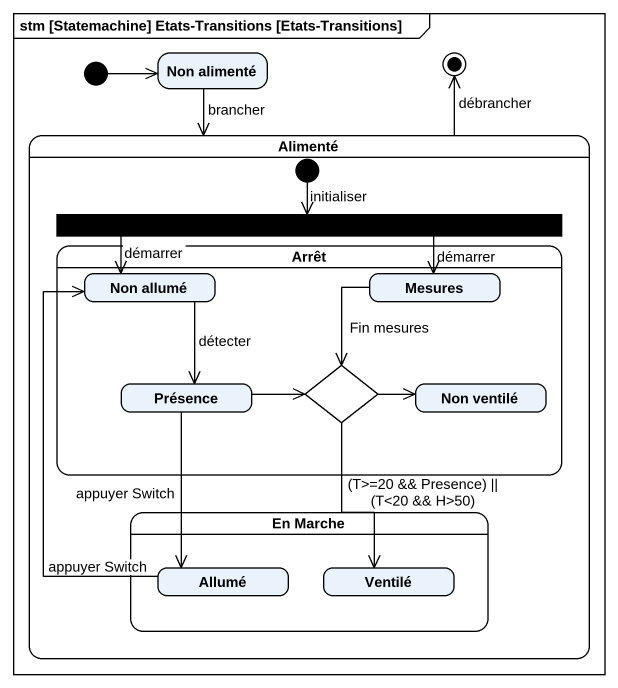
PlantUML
@startuml
mainframe stm [Statemachine] Etats-Transitions [Etats-Transitions]
hide empty description
state "Non alimenté" as Non_alimenté
state Alimenté {
  state fork1 <<fork>>
  state Arrêt {
    state "Non allumé" as Non_allumé
    state Mesures
    state Présence
    state choice1 <<choice>>
    state "Non ventilé" as Non_ventilé
  }
  state "En Marche" as En_Marche {
    state Allumé
    state Ventilé
  }
  [*] --> fork1 : initialiser
}
[*] -right-> Non_alimenté
Non_alimenté --> Alimenté : brancher
fork1 -left-> Non_allumé : démarrer
fork1 -right-> Mesures : démarrer
Non_allumé --> Présence : détecter
Mesures --> choice1 : Fin mesures
Présence -right-> choice1
Présence --> Allumé : appuyer Switch
choice1 -right-> Non_ventilé
choice1 --> Ventilé : (T>=20 && Presence) || (T<20 && H>50)
Allumé -up-> Non_allumé : appuyer Switch
Alimenté -up-> [*] : débrancher
@enduml
